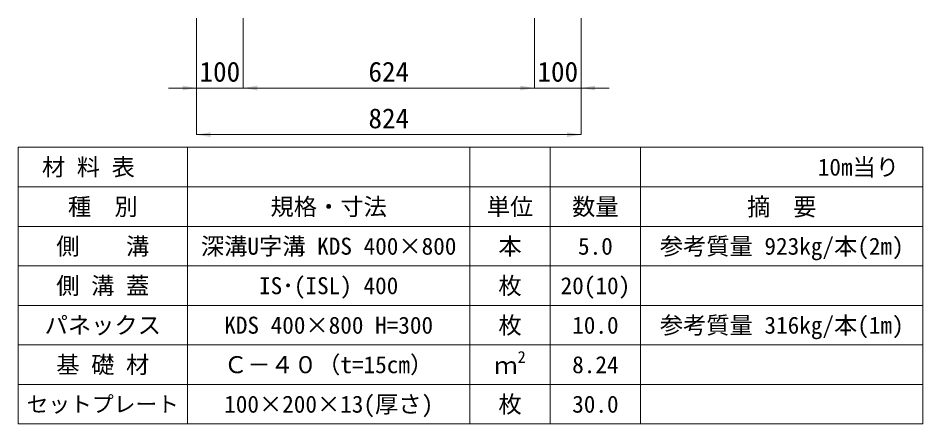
# Model space of a CAD drawing. Units: millimetres at full size. Extents: x 172874 to 217143, y 854931 to 903297.
# Drawn here: x 174298 to 176237, y 862461 to 863331 of the extents above; entities that cross this region are included whole.
import ezdxf
from ezdxf.enums import TextEntityAlignment as Align

# ---------------------------------------------------------------- set-up
doc = ezdxf.new("R2010")
doc.units = ezdxf.units.MM
doc.header["$LTSCALE"] = 20
for name, color, linetype, lineweight in [('Defpoints_3', 8, 'Continuous', 0), ('寸法・材料表', 7, 'Continuous', 13), ('寸法線', 7, 'Continuous', 13)]:
    doc.layers.add(name, color=color, linetype=linetype, lineweight=lineweight)
doc.styles.add('ＭＳ ゴシック', font='')
doc.styles.add('ＭＳ Ｐゴシック', font='')
doc.styles.get('ＭＳ ゴシック').set_extended_font_data('MS Gothic')
doc.styles.get('ＭＳ Ｐゴシック').set_extended_font_data('MS PGothic')

# ---------------------------------------------------------------- blocks, each defined once
blk = doc.blocks.new('filled_arrow')
at = {"color": 0, "linetype": 'Continuous', "lineweight": -2}
blk.add_solid([(7.5, 1.25), (0, 0), (7.5, -1.25)], dxfattribs=at)

msp = doc.modelspace()

# ---------------------------------------------------------------- linework, layer by layer
at = {"layer": 'Defpoints_3'}
for p, q in [((174298.25, 863054.4), (176237.15, 863054.4)), ((174298.25, 863054.4), (174298.25, 862969.22)), ((174661.25, 863054.4), (174661.25, 862969.22)), ((175266.25, 863054.4), (175266.25, 862969.22)), ((175438.55, 863054.4), (175438.55, 862969.22)), ((175632.15, 863054.4), (175632.15, 862969.22)), ((176237.15, 863054.4), (176237.15, 862969.22))]:
    msp.add_line(p, q, dxfattribs=at)
at = {"layer": '寸法・材料表'}
for p, q in [((174298.25, 862969.22), (176237.15, 862969.22)), ((174298.25, 862969.22), (174298.25, 862461.02)), ((174661.25, 862969.22), (174661.25, 862461.02)), ((175266.25, 862969.22), (175266.25, 862461.02)), ((175438.55, 862969.22), (175438.55, 862461.02)), ((175632.15, 862969.22), (175632.15, 862461.02)), ((176237.15, 862969.22), (176237.15, 862461.02)), ((174298.25, 862884.52), (176237.15, 862884.52)), ((174298.25, 862799.82), (176237.15, 862799.82)), ((174298.25, 862715.12), (176237.15, 862715.12)), ((174298.25, 862630.42), (176237.15, 862630.42)), ((174298.25, 862545.72), (176237.15, 862545.72)), ((174298.25, 862461.02), (176237.15, 862461.02))]:
    msp.add_line(p, q, dxfattribs=at)
at = {"layer": '寸法線'}
for p, q in [((174680.57, 863331.42), (174680.57, 863181.42)), ((174680.57, 863331.42), (174680.57, 863081.42)), ((174780.57, 863331.42), (174780.57, 863181.42)), ((174780.57, 863331.42), (174780.57, 863181.42)), ((175404.7, 863331.42), (175404.7, 863181.42)), ((175404.7, 863331.42), (175404.7, 863181.42)), ((175504.7, 863331.42), (175504.7, 863181.42)), ((175504.7, 863331.42), (175504.7, 863081.42)), ((174620.57, 863181.42), (174840.57, 863181.42)), ((174780.57, 863181.42), (175404.7, 863181.42)), ((175344.7, 863181.42), (175564.7, 863181.42)), ((175504.7, 863081.42), (174680.57, 863081.42))]:
    msp.add_line(p, q, dxfattribs=at)

# ---------------------------------------------------------------- block references
at = {"layer": '寸法線', "xscale": 4, "yscale": 4, "rotation": 180}
for p in [(174680.57, 863181.42), (175404.7, 863181.42), (175404.7, 863181.42), (175504.7, 863081.42)]:
    msp.add_blockref('filled_arrow', p, dxfattribs=at)
at = {"layer": '寸法線', "xscale": 4, "yscale": 4}
for p in [(174780.57, 863181.42), (174780.57, 863181.42), (175504.7, 863181.42), (174680.57, 863081.42)]:
    msp.add_blockref('filled_arrow', p, dxfattribs=at)

# ---------------------------------------------------------------- texts
at = {"layer": '寸法・材料表', "style": 'ＭＳ ゴシック'}
msp.add_text('\u3000材 料 表', height=36.55, dxfattribs=at).set_placement((174299.41, 863011.81), align=Align.MIDDLE_LEFT)
msp.add_text('10m当り\u3000', height=36.55, dxfattribs=at).set_placement((176235.99, 863011.81), align=Align.MIDDLE_RIGHT)
for s, height, p in [('種\u3000別', 36.55, (174479.75, 862926.87)), ('規格・寸法', 36.55, (174963.75, 862926.87)), ('単位', 36.55, (175352.4, 862926.87)), ('数量', 36.55, (175535.35, 862926.87)), ('側\u3000\u3000溝', 36.55, (174479.75, 862842.17)), ('深溝U字溝 KDS 400×800', 36.55, (174963.75, 862842.17)), ('本', 36.55, (175352.4, 862842.17)), ('5.0', 36.55, (175535.35, 862842.17)), ('参考質量 923kg/本(2m)', 36.55, (175934.65, 862842.17)), ('側 溝 蓋', 36.55, (174479.75, 862757.47)), ('IS･(ISL) 400', 36.55, (174963.75, 862757.47)), ('枚', 36.55, (175352.4, 862757.47)), ('20(10)', 36.55, (175535.35, 862757.47)), ('パネックス', 36.55, (174479.75, 862672.77)), ('枚', 36.55, (175352.4, 862672.77)), ('参考質量 316kg/本(1m)', 36.55, (175934.65, 862672.77)), ('KDS 400×800 H=300', 36.55, (174963.75, 862672.77)), ('10.0', 36.55, (175535.35, 862672.77)), ('基 礎 材', 36.55, (174479.75, 862588.07)), ('Ｃ－４０（t=15cm）', 36.55, (174963.75, 862588.07)), ('8.24', 36.55, (175535.35, 862588.07)), ('セットプレート', 34.18, (174479.75, 862503.37)), ('100×200×13(厚さ)', 36.55, (174963.75, 862503.37)), ('枚', 36.55, (175352.4, 862503.37)), ('30.0', 36.55, (175535.35, 862503.37))]:
    msp.add_text(s, height=height, dxfattribs=at).set_placement(p, align=Align.MIDDLE_CENTER)
at = {"layer": '寸法・材料表', "style": 'ＭＳ Ｐゴシック', "width": 0.95}
msp.add_text('摘\u3000要', height=38.1, dxfattribs=at).set_placement((175934.65, 862926.87), align=Align.MIDDLE_CENTER)
at = {"layer": '寸法・材料表', "style": 'ＭＳ ゴシック'}
for s, height, p in [('2', 25.59, (175368.6, 862584.1)), ('ｍ', 36.55, (175318.75, 862557.15))]:
    msp.add_text(s, height=height, dxfattribs=at).set_placement(p, align=Align.BOTTOM_LEFT)
at = {"layer": '寸法線', "style": 'ＭＳ ゴシック'}
for s, p in [('100', (174730.57, 863216.42)), ('624', (175092.64, 863216.42)), ('100', (175454.7, 863216.42)), ('824', (175092.64, 863116.42))]:
    msp.add_text(s, height=42.72, dxfattribs=at).set_placement(p, align=Align.MIDDLE_CENTER)

doc.saveas('drawing.dxf')
